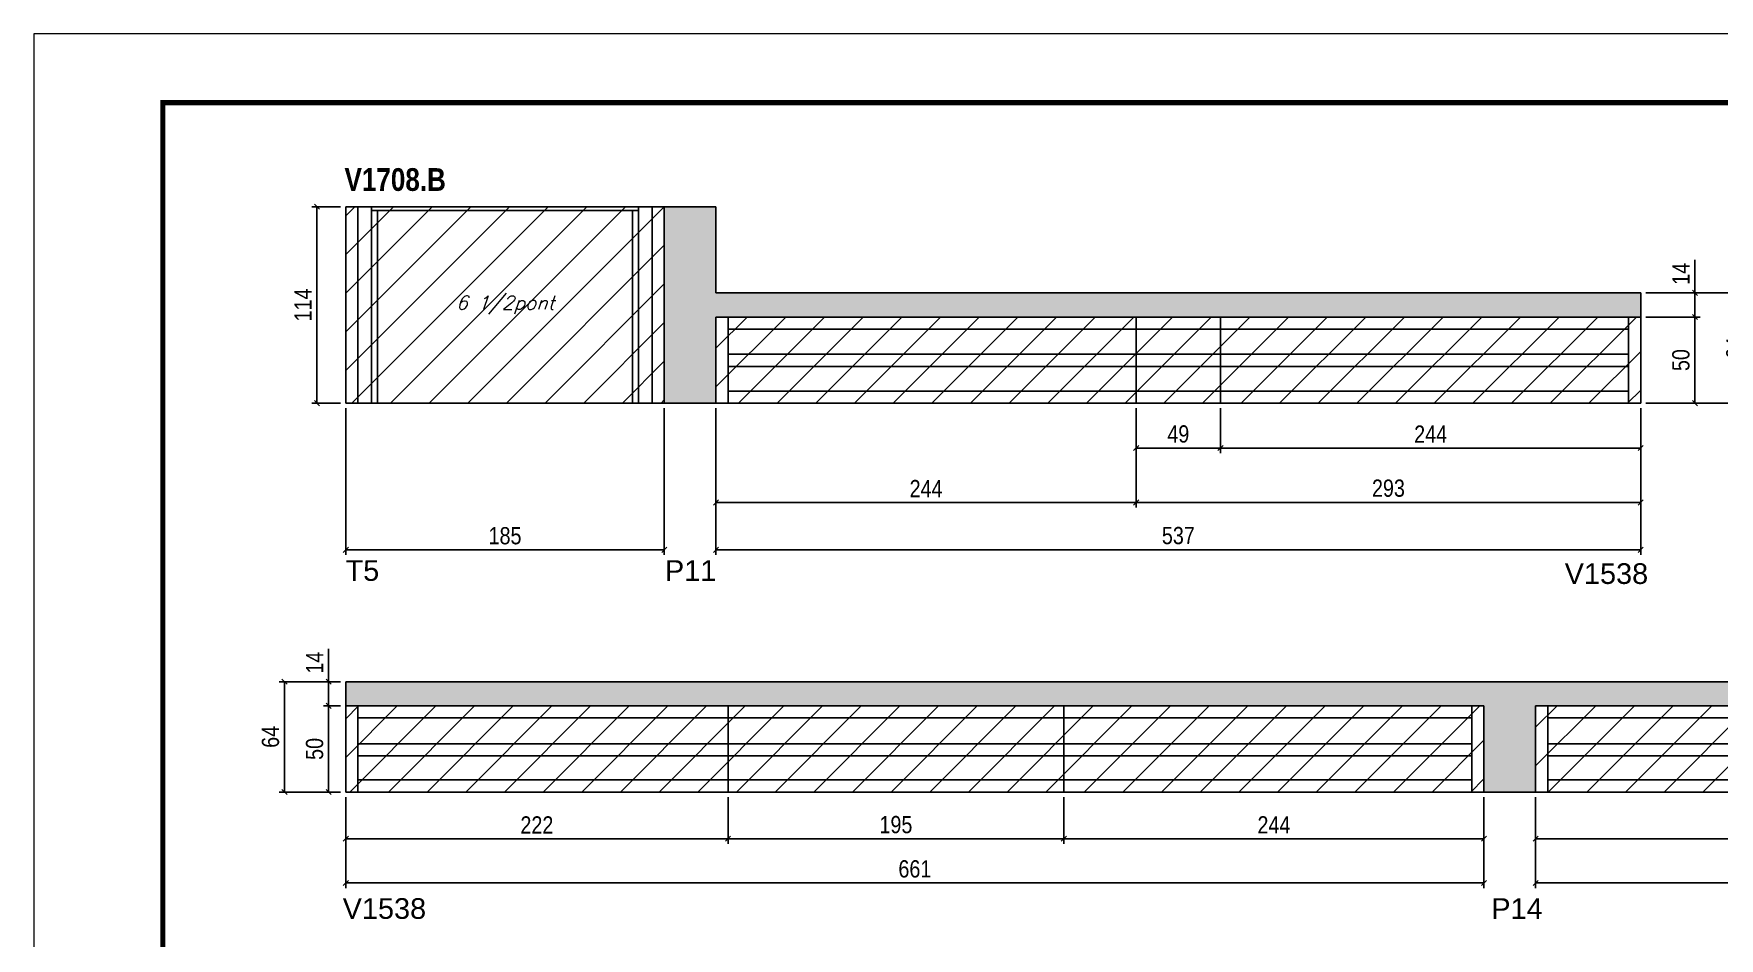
# Model space of a CAD drawing. Extents: x 3309 to 10008, y -2522 to 14608.
# Drawn here: x 3309 to 4288, y 10637 to 11162 of the extents above; entities that cross this region are included whole.
import ezdxf

# ---------------------------------------------------------------- set-up
doc = ezdxf.new("R2010")
doc.units = 0
doc.linetypes.add('DASHED', pattern=[0.75, 0.5, -0.25])
for name, color, linetype in [('5', 5, 'Continuous'), ('COTA', 241, 'Continuous'), ('NOMENCLATURA', 7, 'Continuous'), ('Painéis', 200, 'Continuous'), ('SARR_2.2x7', 40, 'Continuous'), ('SARR_3.5x7', 81, 'Continuous'), ('texto', 7, 'Continuous')]:
    doc.layers.add(name, color=color, linetype=linetype)
for name, color, linetype, lineweight in [('Folhas', 255, 'Continuous', 9), ('Hachura', 251, 'Continuous', 9), ('SARRAFO DE PRESSAO', 251, 'DASHED', 9)]:
    doc.layers.add(name, color=color, linetype=linetype, lineweight=lineweight)
doc.styles.add('COTA TECNICA', font='techl___.ttf', dxfattribs={"height": 10})
doc.styles.add('Romans', font='romans.shx')
doc.styles.get("Standard").update_dxf_attribs({"font": 'arial.ttf'})
doc.styles.add('TECNICA', font='techb___.ttf', dxfattribs={"height": 10})
doc.dimstyles.new('PAINEL', dxfattribs={"dimtxt": 10, "dimasz": 3, "dimexe": 3, "dimexo": 3, "dimgap": 3, "dimtad": 1, "dimdec": 1, "dimzin": 12, "dimdsep": 46, "dimtxsty": 'COTA TECNICA', "dimblk1": 'OBLIQUE', "dimblk2": 'OBLIQUE', "dimsah": 1, "dimcen": 0.9, "dimclrd": 4, "dimclre": 4, "dimclrt": 240, "dimadec": 1, "dimazin": 3, "dimtfac": 1, "dimtdec": 1, "dimtmove": 0, "dimatfit": 3, "dimfxl": 1, "dimtolj": 1, "dimtzin": 12, "dimarcsym": 0})

# ---------------------------------------------------------------- blocks, each defined once
blk = doc.blocks.new('9999999999')
at = {"layer": 'Folhas'}
blk.add_lwpolyline([(98138.98, 34190.21), (99623.98, 34190.21), (99623.98, 35240.21), (98138.98, 35240.21)], close=True, dxfattribs=at)
at = {"layer": 'Folhas', "color": 30, "const_width": 3}
blk.add_lwpolyline([(98213.98, 34230.21), (99583.98, 34230.21), (99583.98, 35200.21), (98213.98, 35200.21)], close=True, dxfattribs=at)
blk = doc.blocks.new('_Oblique')
at = {"color": 0, "linetype": 'ByBlock', "lineweight": -2}
blk.add_line((-0.5, -0.5), (0.5, 0.5), dxfattribs=at)
blk = doc.blocks.new('*D2729')
at = {"layer": 'COTA', "color": 4, "lineweight": -2, "transparency": 16777216}
for p, q in [((3490.58, 10944.72), (3490.58, 10859.59)), ((3675.58, 10944.72), (3675.58, 10859.59)), ((3490.58, 10862.59), (3675.58, 10862.59))]:
    blk.add_line(p, q, dxfattribs=at)
at = {"layer": 'Defpoints', "color": 0, "transparency": 16777216}
for p in [(3490.58, 10947.72), (3675.58, 10947.72), (3675.58, 10862.59)]:
    blk.add_point(p, dxfattribs=at)
at = {"layer": 'COTA', "color": 4, "lineweight": -2, "transparency": 16777216, "xscale": 3, "yscale": 3, "zscale": 3, "rotation": 180}
blk.add_blockref('_Oblique', (3490.58, 10862.59), dxfattribs=at)
at = {"layer": 'COTA', "color": 4, "lineweight": -2, "transparency": 16777216, "xscale": 3, "yscale": 3, "zscale": 3}
blk.add_blockref('_Oblique', (3675.58, 10862.59), dxfattribs=at)
at = {"layer": 'COTA', "color": 240, "transparency": 16777216, "insert": (3583.08, 10870.72), "char_height": 10, "attachment_point": 5, "style": 'COTA TECNICA'}
blk.add_mtext('\\A1;185', dxfattribs=at)
blk = doc.blocks.new('*D2730')
at = {"layer": 'COTA', "color": 4, "lineweight": -2, "transparency": 16777216}
for p, q in [((3487.58, 11061.72), (3470.85, 11061.72)), ((3473.85, 10947.72), (3473.85, 11061.72)), ((3487.58, 10947.72), (3470.85, 10947.72))]:
    blk.add_line(p, q, dxfattribs=at)
at = {"layer": 'Defpoints', "color": 0, "transparency": 16777216}
for p in [(3473.85, 11061.72), (3490.58, 11061.72), (3490.58, 10947.72)]:
    blk.add_point(p, dxfattribs=at)
at = {"layer": 'COTA', "color": 4, "lineweight": -2, "transparency": 16777216, "xscale": 3, "yscale": 3, "zscale": 3}
for p, rotation in [((3473.85, 11061.72), 90), ((3473.85, 10947.72), 270)]:
    blk.add_blockref('_Oblique', p, dxfattribs=dict(at, rotation=rotation))
at = {"layer": 'COTA', "color": 240, "transparency": 16777216, "insert": (3465.78, 11004.72), "char_height": 10, "attachment_point": 5, "rotation": 90, "style": 'COTA TECNICA'}
blk.add_mtext('\\A1;114', dxfattribs=at)
blk = doc.blocks.new('*D2731')
at = {"layer": 'COTA', "color": 4, "lineweight": -2, "transparency": 16777216}
for p, q in [((3705.58, 10944.72), (3705.58, 10859.59)), ((4242.58, 10944.72), (4242.58, 10859.59)), ((3705.58, 10862.59), (4242.58, 10862.59))]:
    blk.add_line(p, q, dxfattribs=at)
at = {"layer": 'Defpoints', "color": 0, "transparency": 16777216}
for p in [(3705.58, 10947.72), (4242.58, 10947.72), (4242.58, 10862.59)]:
    blk.add_point(p, dxfattribs=at)
at = {"layer": 'COTA', "color": 4, "lineweight": -2, "transparency": 16777216, "xscale": 3, "yscale": 3, "zscale": 3, "rotation": 180}
blk.add_blockref('_Oblique', (3705.58, 10862.59), dxfattribs=at)
at = {"layer": 'COTA', "color": 4, "lineweight": -2, "transparency": 16777216, "xscale": 3, "yscale": 3, "zscale": 3}
blk.add_blockref('_Oblique', (4242.58, 10862.59), dxfattribs=at)
at = {"layer": 'COTA', "color": 240, "transparency": 16777216, "insert": (3974.08, 10870.81), "char_height": 10, "attachment_point": 5, "style": 'COTA TECNICA'}
blk.add_mtext('\\A1;537', dxfattribs=at)
blk = doc.blocks.new('*D2732')
at = {"layer": 'COTA', "color": 4, "lineweight": -2, "transparency": 16777216}
for p, q in [((3705.58, 10944.72), (3705.58, 10887.07)), ((3949.58, 10944.72), (3949.58, 10887.07)), ((3705.58, 10890.07), (3949.58, 10890.07))]:
    blk.add_line(p, q, dxfattribs=at)
at = {"layer": 'Defpoints', "color": 0, "transparency": 16777216}
for p in [(3705.58, 10947.72), (3949.58, 10947.72), (3949.58, 10890.07)]:
    blk.add_point(p, dxfattribs=at)
at = {"layer": 'COTA', "color": 4, "lineweight": -2, "transparency": 16777216, "xscale": 3, "yscale": 3, "zscale": 3, "rotation": 180}
blk.add_blockref('_Oblique', (3705.58, 10890.07), dxfattribs=at)
at = {"layer": 'COTA', "color": 4, "lineweight": -2, "transparency": 16777216, "xscale": 3, "yscale": 3, "zscale": 3}
blk.add_blockref('_Oblique', (3949.58, 10890.07), dxfattribs=at)
at = {"layer": 'COTA', "color": 240, "transparency": 16777216, "insert": (3827.58, 10898.14), "char_height": 10, "attachment_point": 5, "style": 'COTA TECNICA'}
blk.add_mtext('\\A1;244', dxfattribs=at)
blk = doc.blocks.new('*D2733')
at = {"layer": 'COTA', "color": 4, "lineweight": -2, "transparency": 16777216}
for p, q in [((3949.58, 10944.72), (3949.58, 10887.07)), ((4242.58, 10944.72), (4242.58, 10887.07)), ((3949.58, 10890.07), (4242.58, 10890.07))]:
    blk.add_line(p, q, dxfattribs=at)
at = {"layer": 'Defpoints', "color": 0, "transparency": 16777216}
for p in [(3949.58, 10947.72), (4242.58, 10947.72), (4242.58, 10890.07)]:
    blk.add_point(p, dxfattribs=at)
at = {"layer": 'COTA', "color": 4, "lineweight": -2, "transparency": 16777216, "xscale": 3, "yscale": 3, "zscale": 3, "rotation": 180}
blk.add_blockref('_Oblique', (3949.58, 10890.07), dxfattribs=at)
at = {"layer": 'COTA', "color": 4, "lineweight": -2, "transparency": 16777216, "xscale": 3, "yscale": 3, "zscale": 3}
blk.add_blockref('_Oblique', (4242.58, 10890.07), dxfattribs=at)
at = {"layer": 'COTA', "color": 240, "transparency": 16777216, "insert": (4096.08, 10898.32), "char_height": 10, "attachment_point": 5, "style": 'COTA TECNICA'}
blk.add_mtext('\\A1;293', dxfattribs=at)
blk = doc.blocks.new('*D2734')
at = {"layer": 'COTA', "color": 4, "lineweight": -2, "transparency": 16777216}
for p, q in [((3949.58, 10944.72), (3949.58, 10918.67)), ((3998.58, 10944.72), (3998.58, 10918.67)), ((3949.58, 10921.67), (3998.58, 10921.67))]:
    blk.add_line(p, q, dxfattribs=at)
at = {"layer": 'Defpoints', "color": 0, "transparency": 16777216}
for p in [(3949.58, 10947.72, 0), (3998.58, 10947.72, 0), (3998.58, 10921.67)]:
    blk.add_point(p, dxfattribs=at)
at = {"layer": 'COTA', "color": 4, "lineweight": -2, "transparency": 16777216, "xscale": 3, "yscale": 3, "zscale": 3, "rotation": 180}
blk.add_blockref('_Oblique', (3949.58, 10921.67), dxfattribs=at)
at = {"layer": 'COTA', "color": 4, "lineweight": -2, "transparency": 16777216, "xscale": 3, "yscale": 3, "zscale": 3}
blk.add_blockref('_Oblique', (3998.58, 10921.67), dxfattribs=at)
at = {"layer": 'COTA', "color": 240, "transparency": 16777216, "insert": (3974.08, 10929.78), "char_height": 10, "attachment_point": 5, "style": 'COTA TECNICA'}
blk.add_mtext('\\A1;49', dxfattribs=at)
blk = doc.blocks.new('*D2735')
at = {"layer": 'COTA', "color": 4, "lineweight": -2, "transparency": 16777216}
for p, q in [((3998.58, 10944.72), (3998.58, 10918.67)), ((4242.58, 10944.72), (4242.58, 10918.67)), ((3998.58, 10921.67), (4242.58, 10921.67))]:
    blk.add_line(p, q, dxfattribs=at)
at = {"layer": 'Defpoints', "color": 0, "transparency": 16777216}
for p in [(3998.58, 10947.72, 0), (4242.58, 10947.72, 0), (4242.58, 10921.67)]:
    blk.add_point(p, dxfattribs=at)
at = {"layer": 'COTA', "color": 4, "lineweight": -2, "transparency": 16777216, "xscale": 3, "yscale": 3, "zscale": 3, "rotation": 180}
blk.add_blockref('_Oblique', (3998.58, 10921.67), dxfattribs=at)
at = {"layer": 'COTA', "color": 4, "lineweight": -2, "transparency": 16777216, "xscale": 3, "yscale": 3, "zscale": 3}
blk.add_blockref('_Oblique', (4242.58, 10921.67), dxfattribs=at)
at = {"layer": 'COTA', "color": 240, "transparency": 16777216, "insert": (4120.58, 10929.75), "char_height": 10, "attachment_point": 5, "style": 'COTA TECNICA'}
blk.add_mtext('\\A1;244', dxfattribs=at)
blk = doc.blocks.new('*D2736')
at = {"layer": 'COTA', "color": 4, "lineweight": -2, "transparency": 16777216}
for p, q in [((4245.58, 10997.72), (4277.07, 10997.72)), ((4274.07, 10997.72), (4274.07, 10947.72)), ((4245.58, 10947.72), (4277.07, 10947.72))]:
    blk.add_line(p, q, dxfattribs=at)
at = {"layer": 'Defpoints', "color": 0, "transparency": 16777216}
for p in [(4242.58, 10997.72), (4242.58, 10947.72), (4274.07, 10947.72)]:
    blk.add_point(p, dxfattribs=at)
at = {"layer": 'COTA', "color": 4, "lineweight": -2, "transparency": 16777216, "xscale": 3, "yscale": 3, "zscale": 3}
for p, rotation in [((4274.07, 10997.72), 90), ((4274.07, 10947.72), 270)]:
    blk.add_blockref('_Oblique', p, dxfattribs=dict(at, rotation=rotation))
at = {"layer": 'COTA', "color": 240, "transparency": 16777216, "insert": (4265.96, 10972.72), "char_height": 10, "attachment_point": 5, "rotation": 90, "style": 'COTA TECNICA'}
blk.add_mtext('\\A1;50', dxfattribs=at)
blk = doc.blocks.new('*D2737')
at = {"layer": 'COTA', "color": 4, "lineweight": -2, "transparency": 16777216}
for p, q in [((4274.07, 11011.72), (4274.07, 11030.84)), ((4245.58, 11011.72), (4277.07, 11011.72)), ((4274.07, 10997.72), (4274.07, 11011.72)), ((4245.58, 10997.72), (4277.07, 10997.72))]:
    blk.add_line(p, q, dxfattribs=at)
at = {"layer": 'Defpoints', "color": 0, "transparency": 16777216}
for p in [(4242.58, 11011.72), (4274.07, 11011.72), (4242.58, 10997.72)]:
    blk.add_point(p, dxfattribs=at)
at = {"layer": 'COTA', "color": 4, "lineweight": -2, "transparency": 16777216, "xscale": 3, "yscale": 3, "zscale": 3}
for p, rotation in [((4274.07, 11011.72), 90), ((4274.07, 10997.72), 270)]:
    blk.add_blockref('_Oblique', p, dxfattribs=dict(at, rotation=rotation))
at = {"layer": 'COTA', "color": 240, "transparency": 16777216, "insert": (4266, 11022.78), "char_height": 10, "attachment_point": 5, "rotation": 90, "style": 'COTA TECNICA'}
blk.add_mtext('\\A1;14', dxfattribs=at)
blk = doc.blocks.new('*D2738')
at = {"layer": 'COTA', "color": 4, "lineweight": -2, "transparency": 16777216}
for p, q in [((4245.58, 11011.72), (4308.4, 11011.72)), ((4305.4, 10947.72), (4305.4, 11011.72)), ((4245.58, 10947.72), (4308.4, 10947.72))]:
    blk.add_line(p, q, dxfattribs=at)
at = {"layer": 'Defpoints', "color": 0, "transparency": 16777216}
for p in [(4242.58, 11011.72), (4305.4, 11011.72), (4242.58, 10947.72)]:
    blk.add_point(p, dxfattribs=at)
at = {"layer": 'COTA', "color": 4, "lineweight": -2, "transparency": 16777216, "xscale": 3, "yscale": 3, "zscale": 3}
for p, rotation in [((4305.4, 11011.72), 90), ((4305.4, 10947.72), 270)]:
    blk.add_blockref('_Oblique', p, dxfattribs=dict(at, rotation=rotation))
at = {"layer": 'COTA', "color": 240, "transparency": 16777216, "insert": (4297.3, 10979.72), "char_height": 10, "attachment_point": 5, "rotation": 90, "style": 'COTA TECNICA'}
blk.add_mtext('\\A1;64', dxfattribs=at)
blk = doc.blocks.new('*D2723')
at = {"layer": 'COTA', "color": 4, "linetype": 'ByBlock', "lineweight": -2, "transparency": 16777216}
for p, q in [((3490.58, 10719.03), (3490.58, 10691.91)), ((3712.58, 10719.03), (3712.58, 10691.91)), ((3712.58, 10694.91), (3490.58, 10694.91))]:
    blk.add_line(p, q, dxfattribs=at)
at = {"layer": 'Defpoints', "color": 0, "linetype": 'ByBlock', "transparency": 16777216}
for p in [(3490.58, 10722.03), (3712.58, 10722.03), (3490.58, 10694.91)]:
    blk.add_point(p, dxfattribs=at)
at = {"layer": 'COTA', "color": 4, "linetype": 'ByBlock', "lineweight": -2, "transparency": 16777216, "xscale": 3, "yscale": 3, "zscale": 3, "rotation": 180}
blk.add_blockref('_Oblique', (3490.58, 10694.91), dxfattribs=at)
at = {"layer": 'COTA', "color": 4, "linetype": 'ByBlock', "lineweight": -2, "transparency": 16777216, "xscale": 3, "yscale": 3, "zscale": 3}
blk.add_blockref('_Oblique', (3712.58, 10694.91), dxfattribs=at)
at = {"layer": 'COTA', "color": 240, "linetype": 'ByBlock', "transparency": 16777216, "insert": (3601.58, 10702.91), "char_height": 10, "attachment_point": 5, "style": 'COTA TECNICA'}
blk.add_mtext('\\A1;222', dxfattribs=at)
blk = doc.blocks.new('*D2724')
at = {"layer": 'COTA', "color": 4, "lineweight": -2, "transparency": 16777216}
for p, q in [((3712.58, 10719.03), (3712.58, 10691.91)), ((3907.58, 10719.03), (3907.58, 10691.91)), ((3712.58, 10694.91), (3907.58, 10694.91))]:
    blk.add_line(p, q, dxfattribs=at)
at = {"layer": 'Defpoints', "color": 0, "transparency": 16777216}
for p in [(3712.58, 10722.03, 0), (3907.58, 10722.03, 0), (3907.58, 10694.91)]:
    blk.add_point(p, dxfattribs=at)
at = {"layer": 'COTA', "color": 4, "lineweight": -2, "transparency": 16777216, "xscale": 3, "yscale": 3, "zscale": 3, "rotation": 180}
blk.add_blockref('_Oblique', (3712.58, 10694.91), dxfattribs=at)
at = {"layer": 'COTA', "color": 4, "lineweight": -2, "transparency": 16777216, "xscale": 3, "yscale": 3, "zscale": 3}
blk.add_blockref('_Oblique', (3907.58, 10694.91), dxfattribs=at)
at = {"layer": 'COTA', "color": 240, "transparency": 16777216, "insert": (3810.08, 10703.05), "char_height": 10, "attachment_point": 5, "style": 'COTA TECNICA'}
blk.add_mtext('\\A1;195', dxfattribs=at)
blk = doc.blocks.new('*D2725')
at = {"layer": 'COTA', "color": 4, "lineweight": -2, "transparency": 16777216}
for p, q in [((3907.58, 10719.03), (3907.58, 10691.91)), ((4151.58, 10719.03), (4151.58, 10691.91)), ((3907.58, 10694.91), (4151.58, 10694.91))]:
    blk.add_line(p, q, dxfattribs=at)
at = {"layer": 'Defpoints', "color": 0, "transparency": 16777216}
for p in [(3907.58, 10722.03, 0), (4151.58, 10722.03, 0), (4151.58, 10694.91)]:
    blk.add_point(p, dxfattribs=at)
at = {"layer": 'COTA', "color": 4, "lineweight": -2, "transparency": 16777216, "xscale": 3, "yscale": 3, "zscale": 3, "rotation": 180}
blk.add_blockref('_Oblique', (3907.58, 10694.91), dxfattribs=at)
at = {"layer": 'COTA', "color": 4, "lineweight": -2, "transparency": 16777216, "xscale": 3, "yscale": 3, "zscale": 3}
blk.add_blockref('_Oblique', (4151.58, 10694.91), dxfattribs=at)
at = {"layer": 'COTA', "color": 240, "transparency": 16777216, "insert": (4029.58, 10702.98), "char_height": 10, "attachment_point": 5, "style": 'COTA TECNICA'}
blk.add_mtext('\\A1;244', dxfattribs=at)
blk = doc.blocks.new('*D2739')
at = {"layer": 'COTA', "color": 4, "lineweight": -2, "transparency": 16777216}
for p, q in [((3490.58, 10719.03), (3490.58, 10666.25)), ((4151.58, 10719.03), (4151.58, 10666.25)), ((4151.58, 10669.25), (3490.58, 10669.25))]:
    blk.add_line(p, q, dxfattribs=at)
at = {"layer": 'Defpoints', "color": 0, "transparency": 16777216}
for p in [(3490.58, 10722.03, 0), (4151.58, 10722.03, 0), (3490.58, 10669.25)]:
    blk.add_point(p, dxfattribs=at)
at = {"layer": 'COTA', "color": 4, "lineweight": -2, "transparency": 16777216, "xscale": 3, "yscale": 3, "zscale": 3, "rotation": 180}
blk.add_blockref('_Oblique', (3490.58, 10669.25), dxfattribs=at)
at = {"layer": 'COTA', "color": 4, "lineweight": -2, "transparency": 16777216, "xscale": 3, "yscale": 3, "zscale": 3}
blk.add_blockref('_Oblique', (4151.58, 10669.25), dxfattribs=at)
at = {"layer": 'COTA', "color": 240, "transparency": 16777216, "insert": (3821.08, 10677.35), "char_height": 10, "attachment_point": 5, "style": 'COTA TECNICA'}
blk.add_mtext('\\A1;661', dxfattribs=at)
blk = doc.blocks.new('*D2744')
at = {"layer": 'COTA', "color": 4, "lineweight": -2, "transparency": 16777216}
for p, q in [((3487.58, 10772.03), (3477.63, 10772.03)), ((3480.63, 10722.03), (3480.63, 10772.03)), ((3487.58, 10722.03), (3477.63, 10722.03))]:
    blk.add_line(p, q, dxfattribs=at)
at = {"layer": 'Defpoints', "color": 0, "transparency": 16777216}
for p in [(3480.63, 10772.03), (3490.58, 10772.03), (3490.58, 10722.03)]:
    blk.add_point(p, dxfattribs=at)
at = {"layer": 'COTA', "color": 4, "lineweight": -2, "transparency": 16777216, "xscale": 3, "yscale": 3, "zscale": 3}
for p, rotation in [((3480.63, 10772.03), 90), ((3480.63, 10722.03), 270)]:
    blk.add_blockref('_Oblique', p, dxfattribs=dict(at, rotation=rotation))
at = {"layer": 'COTA', "color": 240, "transparency": 16777216, "insert": (3472.52, 10747.03), "char_height": 10, "attachment_point": 5, "rotation": 90, "style": 'COTA TECNICA'}
blk.add_mtext('\\A1;50', dxfattribs=at)
blk = doc.blocks.new('*D2745')
at = {"layer": 'COTA', "color": 4, "lineweight": -2, "transparency": 16777216}
for p, q in [((3480.63, 10786.03), (3480.63, 10805.15)), ((3487.58, 10786.03), (3477.63, 10786.03)), ((3480.63, 10772.03), (3480.63, 10786.03)), ((3487.58, 10772.03), (3477.63, 10772.03))]:
    blk.add_line(p, q, dxfattribs=at)
at = {"layer": 'Defpoints', "color": 0, "transparency": 16777216}
for p in [(3480.63, 10786.03), (3490.58, 10786.03), (3490.58, 10772.03)]:
    blk.add_point(p, dxfattribs=at)
at = {"layer": 'COTA', "color": 4, "lineweight": -2, "transparency": 16777216, "xscale": 3, "yscale": 3, "zscale": 3}
for p, rotation in [((3480.63, 10786.03), 90), ((3480.63, 10772.03), 270)]:
    blk.add_blockref('_Oblique', p, dxfattribs=dict(at, rotation=rotation))
at = {"layer": 'COTA', "color": 240, "transparency": 16777216, "insert": (3472.56, 10797.09), "char_height": 10, "attachment_point": 5, "rotation": 90, "style": 'COTA TECNICA'}
blk.add_mtext('\\A1;14', dxfattribs=at)
blk = doc.blocks.new('*D2746')
at = {"layer": 'COTA', "color": 4, "lineweight": -2, "transparency": 16777216}
for p, q in [((3487.58, 10786.03), (3452, 10786.03)), ((3455, 10722.03), (3455, 10786.03)), ((3487.58, 10722.03), (3452, 10722.03))]:
    blk.add_line(p, q, dxfattribs=at)
at = {"layer": 'Defpoints', "color": 0, "transparency": 16777216}
for p in [(3455, 10786.03), (3490.58, 10786.03), (3490.58, 10722.03)]:
    blk.add_point(p, dxfattribs=at)
at = {"layer": 'COTA', "color": 4, "lineweight": -2, "transparency": 16777216, "xscale": 3, "yscale": 3, "zscale": 3}
for p, rotation in [((3455, 10786.03), 90), ((3455, 10722.03), 270)]:
    blk.add_blockref('_Oblique', p, dxfattribs=dict(at, rotation=rotation))
at = {"layer": 'COTA', "color": 240, "transparency": 16777216, "insert": (3446.9, 10754.03), "char_height": 10, "attachment_point": 5, "rotation": 90, "style": 'COTA TECNICA'}
blk.add_mtext('\\A1;64', dxfattribs=at)
blk = doc.blocks.new('*D2747')
at = {"layer": 'COTA', "color": 4, "lineweight": -2, "transparency": 16777216}
for p, q in [((4181.58, 10719.03), (4181.58, 10666.25)), ((4573.58, 10719.03), (4573.58, 10666.25)), ((4181.58, 10669.25), (4573.58, 10669.25))]:
    blk.add_line(p, q, dxfattribs=at)
at = {"layer": 'Defpoints', "color": 0, "transparency": 16777216}
for p in [(4181.58, 10722.03), (4573.58, 10722.03), (4573.58, 10669.25)]:
    blk.add_point(p, dxfattribs=at)
at = {"layer": 'COTA', "color": 4, "lineweight": -2, "transparency": 16777216, "xscale": 3, "yscale": 3, "zscale": 3, "rotation": 180}
blk.add_blockref('_Oblique', (4181.58, 10669.25), dxfattribs=at)
at = {"layer": 'COTA', "color": 4, "lineweight": -2, "transparency": 16777216, "xscale": 3, "yscale": 3, "zscale": 3}
blk.add_blockref('_Oblique', (4573.58, 10669.25), dxfattribs=at)
at = {"layer": 'COTA', "color": 240, "transparency": 16777216, "insert": (4377.58, 10677.5), "char_height": 10, "attachment_point": 5, "style": 'COTA TECNICA'}
blk.add_mtext('\\A1;392', dxfattribs=at)
blk = doc.blocks.new('*D2748')
at = {"layer": 'COTA', "color": 4, "lineweight": -2, "transparency": 16777216}
for p, q in [((4181.58, 10719.03), (4181.58, 10691.91)), ((4425.58, 10719.03), (4425.58, 10691.91)), ((4181.58, 10694.91), (4425.58, 10694.91))]:
    blk.add_line(p, q, dxfattribs=at)
at = {"layer": 'Defpoints', "color": 0, "transparency": 16777216}
for p in [(4181.58, 10722.03), (4425.58, 10722.03), (4425.58, 10694.91)]:
    blk.add_point(p, dxfattribs=at)
at = {"layer": 'COTA', "color": 4, "lineweight": -2, "transparency": 16777216, "xscale": 3, "yscale": 3, "zscale": 3, "rotation": 180}
blk.add_blockref('_Oblique', (4181.58, 10694.91), dxfattribs=at)
at = {"layer": 'COTA', "color": 4, "lineweight": -2, "transparency": 16777216, "xscale": 3, "yscale": 3, "zscale": 3}
blk.add_blockref('_Oblique', (4425.58, 10694.91), dxfattribs=at)
at = {"layer": 'COTA', "color": 240, "transparency": 16777216, "insert": (4303.58, 10702.98), "char_height": 10, "attachment_point": 5, "style": 'COTA TECNICA'}
blk.add_mtext('\\A1;244', dxfattribs=at)

msp = doc.modelspace()

# ---------------------------------------------------------------- hatches: boundary and pattern name
at = {"layer": 'COTA'}
h = msp.add_hatch(dxfattribs=at)
h.set_pattern_fill('AR-CONC', color=256, scale=0.03)
h.set_pattern_definition([(50, (-1, 0), (5.46554, -0.4781726), [0.5715, -6.2865]), (355, (-1, 0), (-1.0573026, 5.7317054), [0.4572, -5.0292175]), (100.451445, (-0.5445, -0.04), (4.4082374, 5.2535326), [0.4857003, -5.3427073]), (46.1842, (-1, 1.524), (8.1323712, -1.26127), [0.85725, -9.42975]), (96.63556, (-0.322, 1.419), (7.122124, 7.422784), [0.7285507, -8.014068]), (351.18415, (-1, 1.524), (7.122124, 7.422784), [0.685799, -7.543792]), (21, (-0.238, 1.143), (4.5484317, -3.067956), [0.5715, -6.2865]), (326, (-0.238, 1.143), (1.8540609, 5.525639), [0.4572, -5.0292]), (71.451445, (0.141, 0.8873), (6.4024926, 2.457683), [0.4857003, -5.342698]), (37.5, (-1, 0), (0.0926581, 2.53665117), [0, -4.96824, 0, -5.1054, 0, -5.04825]), (7.5, (-1, 0), (2.0045899, 3.00541724), [0, -2.91084, 0, -4.85394, 0, -1.92405]), (327.5, (-2.6993, 0), (4.06771786, -0.17186232), [0, -1.905, 0, -5.9436, 0, -7.8867]), (317.5, (-3.4613, 0), (4.4438754, 0.7627947), [0, -2.4765, 0, -3.94716, 0, -5.6007])])
h.paths.add_polyline_path([(3675.58, 10947.72), (3705.58, 10947.72), (3705.58, 10997.72), (4242.58, 10997.72), (4242.58, 11011.72), (3705.58, 11011.72), (3705.58, 11061.72), (3675.58, 11061.72)])
h = msp.add_hatch(dxfattribs=at)
h.set_pattern_fill('AR-CONC', color=256, scale=0.03)
h.paths.add_polyline_path([(4151.58, 10722.03), (4181.58, 10722.03), (4181.58, 10772.03), (4573.58, 10772.03), (4573.58, 10786.03), (3490.58, 10786.03), (3490.58, 10772.03), (3712.58, 10772.03), (4151.58, 10772.03)])
at = {"layer": 'Hachura', "linetype": 'ByBlock'}
h = msp.add_hatch(dxfattribs=at)
h.set_pattern_fill('ANSI31', color=256, scale=5)
h.paths.add_polyline_path([(3675.58, 11061.72), (3490.58, 11061.72), (3490.58, 10947.72), (3675.58, 10947.72)])
h.paths.add_polyline_path([(3949.58, 10947.72), (3949.58, 10997.72), (3705.58, 10997.72), (3705.58, 10947.72)])
h.paths.add_polyline_path([(3998.58, 10997.72), (3949.58, 10997.72), (3949.58, 10947.72), (3998.58, 10947.72)])
h.paths.add_polyline_path([(3998.58, 10997.72), (3998.58, 10947.72), (4242.58, 10947.72), (4242.58, 10997.72)])
h.paths.add_polyline_path([(3712.58, 10722.03), (3712.58, 10772.03), (3490.58, 10772.03), (3490.58, 10722.03)])
h.paths.add_polyline_path([(3712.58, 10772.03), (3712.58, 10722.03), (3907.58, 10722.03), (3907.58, 10772.03)])
h.paths.add_polyline_path([(3907.58, 10772.03), (3907.58, 10722.03), (4151.58, 10722.03), (4151.58, 10772.03)])
h.paths.add_polyline_path([(4181.58, 10772.03), (4181.58, 10722.03), (4425.58, 10722.03), (4425.58, 10772.03)])
h.paths.add_polyline_path([(4425.58, 10772.03), (4425.58, 10722.03), (4573.58, 10722.03), (4573.58, 10772.03)])
h.paths.add_polyline_path([(4220.08, 10548.75), (4220.08, 10506.75), (4324.08, 10506.75), (4324.08, 10548.75)])
h.paths.add_polyline_path([(4034.58, 10548.75), (4034.58, 10506.75), (4190.08, 10506.75), (4190.08, 10521.75), (4158.08, 10521.75), (4158.08, 10548.75)])
h.paths.add_polyline_path([(4034.58, 10506.75), (4034.58, 10548.75), (3790.58, 10548.75), (3790.58, 10506.75)])
h.paths.add_polyline_path([(3760.58, 10506.75), (3760.58, 10552.75), (3516.58, 10552.75), (3516.58, 10506.75)])
h.paths.add_polyline_path([(3490.58, 10506.75), (3516.58, 10506.75), (3516.58, 10552.75), (3490.58, 10552.75)])

# ---------------------------------------------------------------- linework, layer by layer
at = {"layer": 'COTA'}
for p, q in [((3675.58, 11061.72), (3705.58, 11061.72)), ((3705.58, 11061.72), (3705.58, 11011.72)), ((3705.58, 11011.72), (4242.58, 11011.72)), ((4242.58, 10997.72), (4242.58, 11011.72)), ((3675.58, 10947.72), (3705.58, 10947.72)), ((3490.58, 10772.03), (3490.58, 10786.03)), ((3490.58, 10786.03), (4573.58, 10786.03)), ((4151.58, 10722.03), (4181.58, 10722.03))]:
    msp.add_line(p, q, dxfattribs=at)
at = {"layer": 'Painéis', "linetype": 'ByBlock'}
for p, q in [((3490.58, 10947.72), (3490.58, 11061.72)), ((3490.58, 11061.72), (3675.58, 11061.72)), ((3675.58, 10947.72), (3675.58, 11061.72)), ((4242.58, 10997.72), (3705.58, 10997.72)), ((3705.58, 10997.72), (3705.58, 10947.72)), ((3949.58, 10997.72), (3949.58, 10947.72)), ((3998.58, 10947.72), (3998.58, 10997.72)), ((4242.58, 10947.72), (4242.58, 10997.72)), ((3675.58, 10947.72), (3490.58, 10947.72)), ((3705.58, 10947.72), (4242.58, 10947.72)), ((3712.58, 10772.03), (3490.58, 10772.03)), ((3490.58, 10722.03), (3490.58, 10772.03)), ((4151.58, 10772.03), (3712.58, 10772.03)), ((3712.58, 10722.03), (3712.58, 10772.03)), ((3907.58, 10722.03), (3907.58, 10772.03)), ((4151.58, 10722.03), (4151.58, 10772.03)), ((4573.58, 10772.03), (4181.58, 10772.03)), ((4181.58, 10772.03), (4181.58, 10722.03)), ((4151.58, 10722.03), (3490.58, 10722.03)), ((4181.58, 10722.03), (4573.58, 10722.03))]:
    msp.add_line(p, q, dxfattribs=at)
at = {"layer": 'SARR_2.2x7', "linetype": 'Continuous'}
for p, q in [((3497.58, 10947.72), (3497.58, 11061.72)), ((3668.58, 10947.72), (3668.58, 11061.72)), ((3660.58, 11059.52), (3505.58, 11059.52)), ((3712.58, 10947.72), (3712.58, 10997.72)), ((4235.58, 10947.72), (4235.58, 10997.72)), ((3712.58, 10990.72), (3949.58, 10990.72)), ((4235.58, 10990.72), (3949.58, 10990.72)), ((3949.58, 10976.07), (3712.58, 10976.07)), ((3949.58, 10976.07), (4235.58, 10976.07)), ((3949.58, 10969.07), (3712.58, 10969.07)), ((3949.58, 10969.07), (4235.58, 10969.07)), ((3712.58, 10954.72), (3949.58, 10954.72)), ((4235.58, 10954.72), (3949.58, 10954.72)), ((3497.58, 10772.03), (3497.58, 10722.03)), ((4144.58, 10772.03), (4144.58, 10722.03)), ((4188.58, 10722.03), (4188.58, 10772.03)), ((3497.58, 10765.03), (3712.58, 10765.03)), ((3907.58, 10765.03), (3712.58, 10765.03)), ((4144.58, 10765.03), (3907.58, 10765.03)), ((4188.58, 10765.03), (4425.58, 10765.03)), ((3497.58, 10750.05), (3712.58, 10750.05)), ((3907.58, 10750.05), (3712.58, 10750.05)), ((4144.58, 10750.05), (3907.58, 10750.05)), ((4188.58, 10750.05), (4425.58, 10750.05)), ((3497.58, 10743.05), (3712.58, 10743.05)), ((3907.58, 10743.05), (3712.58, 10743.05)), ((4144.58, 10743.05), (3907.58, 10743.05)), ((4188.58, 10743.05), (4425.58, 10743.05)), ((3497.58, 10729.03), (3712.58, 10729.03)), ((3907.58, 10729.03), (3712.58, 10729.03)), ((4144.58, 10729.03), (3907.58, 10729.03)), ((4188.58, 10729.03), (4425.58, 10729.03))]:
    msp.add_line(p, q, dxfattribs=at)
at = {"layer": 'SARR_3.5x7'}
for p, q in [((3505.58, 11061.72), (3505.58, 10947.72)), ((3660.58, 11061.72), (3660.58, 10947.72)), ((3509.08, 11059.52), (3509.08, 10947.72)), ((3657.08, 11059.52), (3657.08, 10947.72))]:
    msp.add_line(p, q, dxfattribs=at)

# ---------------------------------------------------------------- block references
at = {"layer": 'SARRAFO DE PRESSAO', "color": 6, "linetype": 'ByBlock'}
msp.add_blockref('9999999999', (-94829.61, -24078.07), dxfattribs=at)

# ---------------------------------------------------------------- texts
at = {"layer": '5', "linetype": 'Continuous'}
for s, rotation, p in [('T5', 0.00004, (3490.46, 10844.58)), ('P11', 0.00004, (3675.94, 10844.58)), ('V1538', 359.99996, (4198.45, 10842.79)), ('V1538', 0.00004, (3488.79, 10648.41)), ('P14', 0.00004, (4155.83, 10648.41))]:
    msp.add_text(s, height=12, rotation=rotation, dxfattribs=at).set_placement(p)
at = {"layer": 'NOMENCLATURA', "style": 'TECNICA'}
msp.add_text('V1708.B', height=13.2, dxfattribs=at).set_placement((3489.87, 11070.91))
at = {"layer": 'texto', "color": 2, "insert": (3583.08, 11004.72), "char_height": 8, "attachment_point": 5, "style": 'Romans'}
msp.add_mtext('{\\Q19;\\C256;6 1/2pont}', dxfattribs=at)

# ---------------------------------------------------------------- dimensions: what is measured, and where the dimension line sits
at = {"layer": 'COTA'}
for base, p1, p2, angle, picture, middle in [((3473.85, 11061.72), (3490.58, 10947.72), (3490.58, 11061.72), 90, '*D2730', (3465.78, 11004.72)), ((4274.07, 11011.72), (4242.58, 10997.72), (4242.58, 11011.72), 90, '*D2737', (4266, 11022.78)), ((4305.4, 11011.72), (4242.58, 10947.72), (4242.58, 11011.72), 90, '*D2738', (4297.3, 10979.72)), ((4274.07, 10947.72), (4242.58, 10997.72), (4242.58, 10947.72), 90, '*D2736', (4265.96, 10972.72)), ((4242.58, 10862.59), (3705.58, 10947.72), (4242.58, 10947.72), 180, '*D2731', (3974.08, 10870.81)), ((3480.63, 10786.03), (3490.58, 10772.03), (3490.58, 10786.03), 90, '*D2745', (3472.56, 10797.09)), ((3455, 10786.03), (3490.58, 10722.03), (3490.58, 10786.03), 90, '*D2746', (3446.9, 10754.03)), ((3480.63, 10772.03), (3490.58, 10722.03), (3490.58, 10772.03), 90, '*D2744', (3472.52, 10747.03)), ((4573.58, 10669.25), (4181.58, 10722.03), (4573.58, 10722.03), 180, '*D2747', (4377.58, 10677.5))]:
    dim = msp.add_linear_dim(base=base, p1=p1, p2=p2, angle=angle, dimstyle='PAINEL', dxfattribs=at)
    dim.commit()
    dim.dimension.update_dxf_attribs({"geometry": picture, "text_midpoint": middle})
for base, p1, p2, picture, middle in [((3675.58, 10862.59), (3490.58, 10947.72), (3675.58, 10947.72), '*D2729', (3583.08, 10870.72)), ((3949.58, 10890.07), (3705.58, 10947.72), (3949.58, 10947.72), '*D2732', (3827.58, 10898.14)), ((3998.58, 10921.67, 0), (3949.58, 10947.72), (3998.58, 10947.72), '*D2734', (3974.08, 10929.78, 0)), ((3490.58, 10669.25, 0), (4151.58, 10722.03), (3490.58, 10722.03), '*D2739', (3821.08, 10677.35, 0)), ((3907.58, 10694.91, 0), (3712.58, 10722.03), (3907.58, 10722.03), '*D2724', (3810.08, 10703.05, 0)), ((4151.58, 10694.91, 0), (3907.58, 10722.03), (4151.58, 10722.03), '*D2725', (4029.58, 10702.98, 0)), ((4425.58, 10694.91), (4181.58, 10722.03), (4425.58, 10722.03), '*D2748', (4303.58, 10702.98))]:
    dim = msp.add_linear_dim(base=base, p1=p1, p2=p2, dimstyle='PAINEL', dxfattribs=at)
    dim.commit()
    dim.dimension.update_dxf_attribs({"geometry": picture, "text_midpoint": middle})
for base, p1, picture, middle in [((4242.58, 10890.07), (3949.58, 10947.72), '*D2733', (4096.08, 10898.32)), ((4242.58, 10921.67, 0), (3998.58, 10947.72), '*D2735', (4120.58, 10929.75, 0))]:
    dim = msp.add_linear_dim(base=base, p1=p1, p2=(4242.58, 10947.72), dimstyle='PAINEL', override={"dimtmove": 1}, dxfattribs=at)
    dim.commit()
    dim.dimension.update_dxf_attribs({"geometry": picture, "text_midpoint": middle})
at = {"layer": 'COTA', "linetype": 'ByBlock'}
dim = msp.add_linear_dim(base=(3490.58, 10694.91), p1=(3712.58, 10722.03), p2=(3490.58, 10722.03), angle=180, dimstyle='PAINEL', override={"dimtmove": 1}, dxfattribs=at)
dim.commit()
dim.dimension.update_dxf_attribs({"geometry": '*D2723', "text_midpoint": (3601.58, 10702.91)})

doc.saveas('drawing.dxf')
